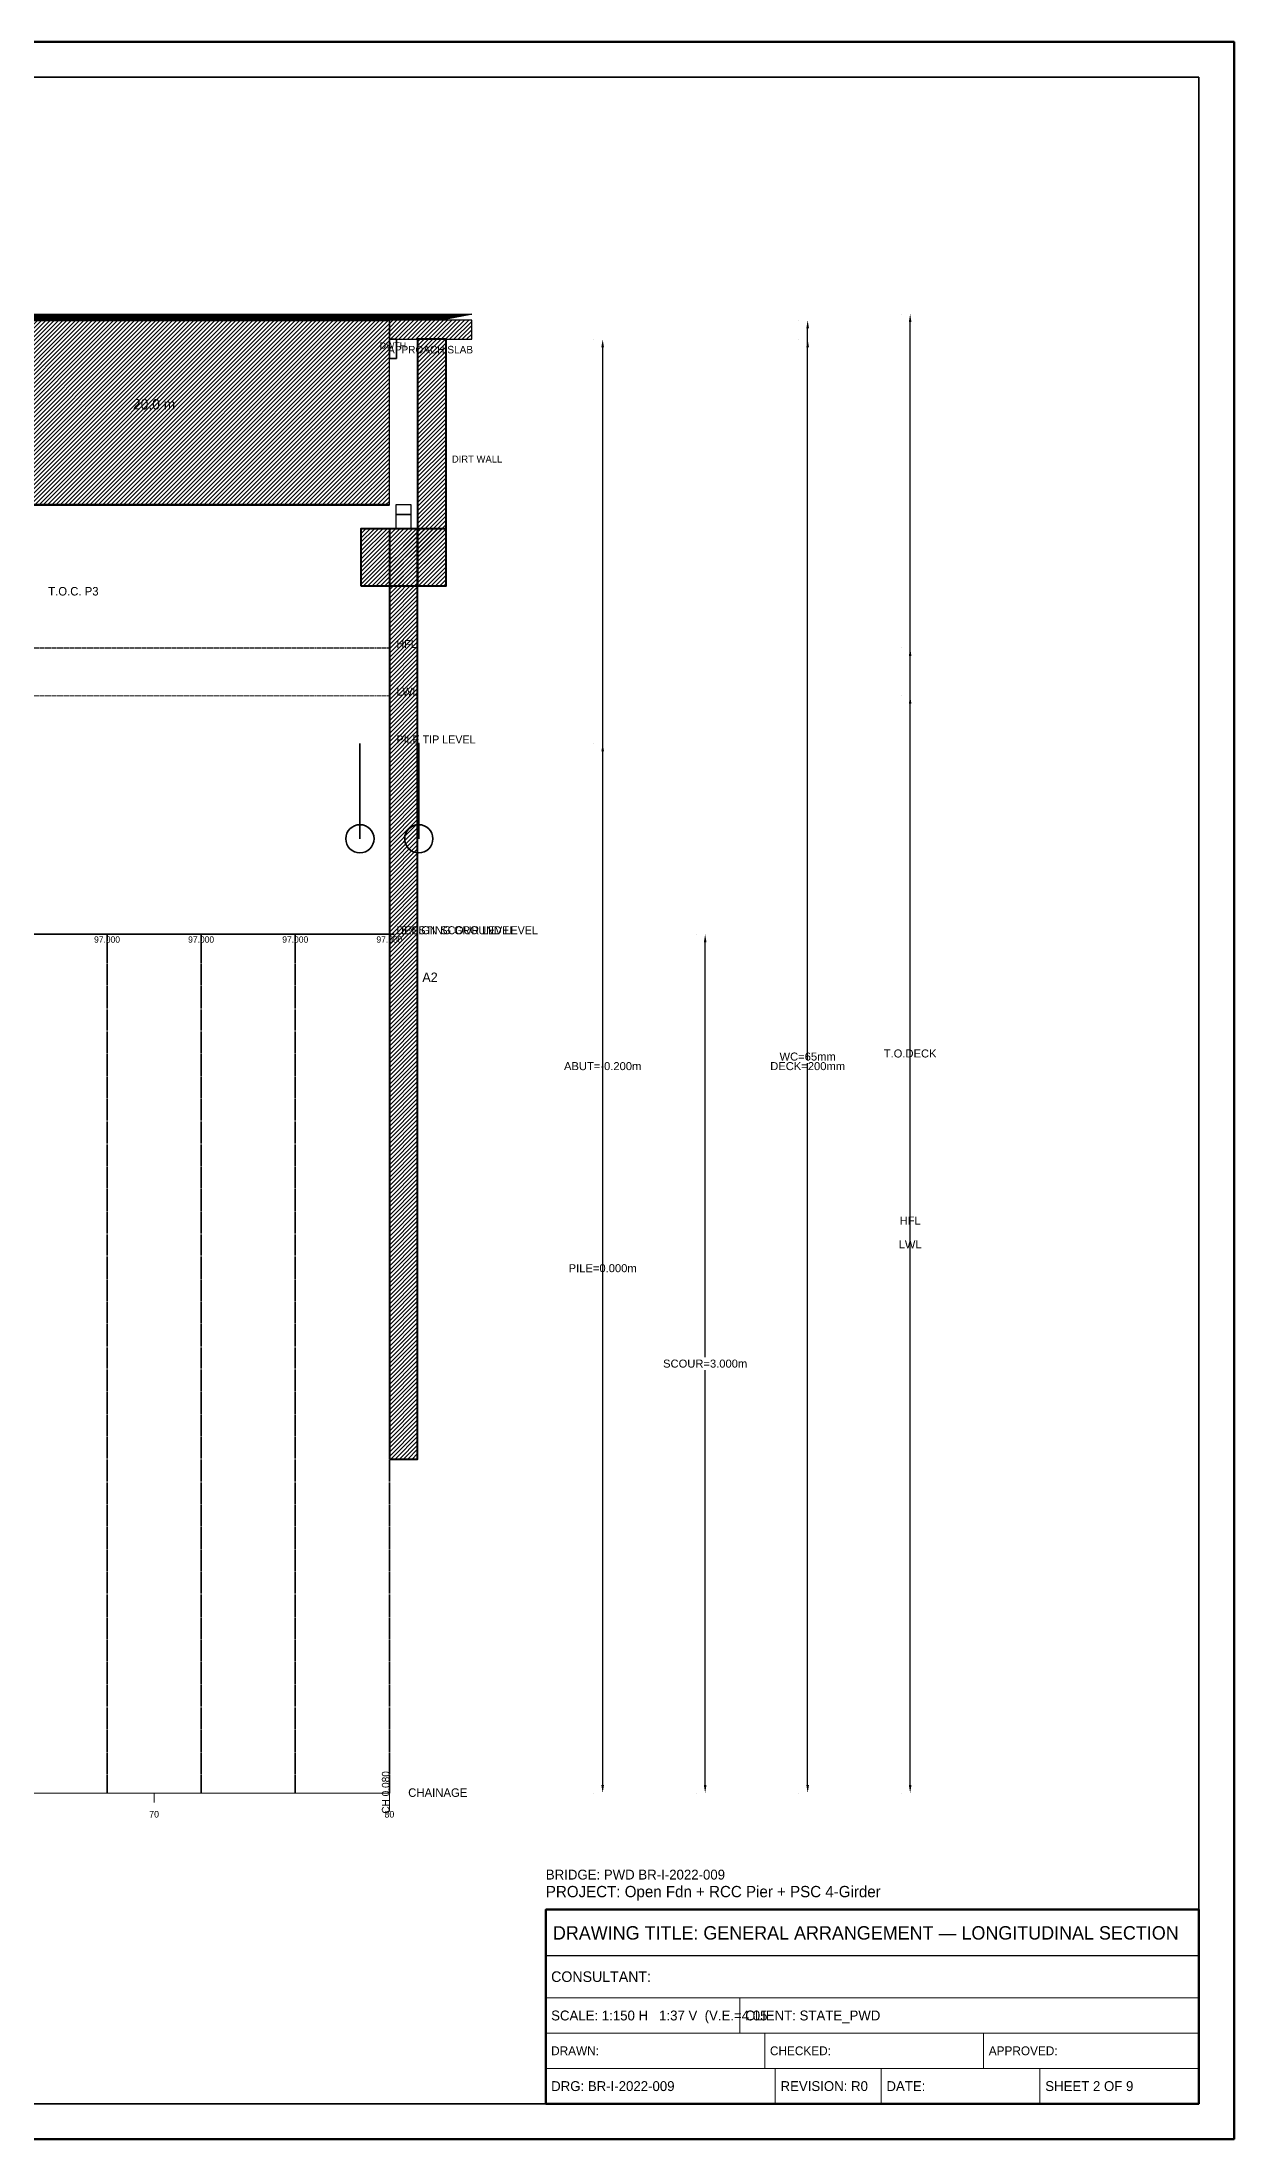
# Model space of a CAD drawing. Header units: metres. Extents: x 0 to 841, y 0 to 594.
# Drawn here: x 503 to 841, y 0 to 594 of the extents above; entities that cross this region are included whole.
import ezdxf
from ezdxf.enums import TextEntityAlignment as Align

# ---------------------------------------------------------------- set-up
doc = ezdxf.new("R2010")
doc.units = ezdxf.units.M
doc.linetypes.add('DASHED', pattern=[0.5, 0.375, -0.125])
doc.linetypes.add('DASHED2', pattern=[0.25, 0.1875, -0.0625])
for name, color, linetype, lineweight in [('ABUT-PROF', 4, 'Continuous', 50), ('BORDER-INNER', 7, 'Continuous', 35), ('BORDER-OUTER', 7, 'Continuous', 70), ('CIVIL-CHAINAGE', 7, 'Continuous', 18), ('CIVIL-GROUND', 3, 'Continuous', 35), ('CIVIL-HFL', 5, 'DASHED', 25), ('CIVIL-LWL', 4, 'DASHED', 18), ('CIVIL-ROAD', 7, 'Continuous', 25), ('CIVIL-SCOUR', 1, 'DASHED2', 18), ('DIM-CHAINAGE', 3, 'Continuous', 18), ('DIM-LINEAR', 3, 'Continuous', 18), ('FOUND-PILE', 4, 'Continuous', 35), ('STRUC-HATCHING', 8, 'Continuous', 18), ('SUB-ABUT', 3, 'Continuous', 35), ('SUB-BEARING', 5, 'Continuous', 25), ('SUB-DIRT-WALL', 3, 'Continuous', 35), ('SUPER-DECK', 2, 'Continuous', 50), ('SUPER-WEARING', 8, 'Continuous', 25), ('TEXT-GENERAL', 7, 'Continuous', 18), ('TEXT-HEADER', 7, 'Continuous', 25), ('TEXT-LEVEL', 5, 'Continuous', 18), ('TEXT-SPEC', 7, 'Continuous', 13), ('TEXT-TITLE', 7, 'Continuous', 25), ('TITLEBLK-BOX', 7, 'Continuous', 50), ('TITLEBLK-TEXT', 7, 'Continuous', 18)]:
    doc.layers.add(name, color=color, linetype=linetype, lineweight=lineweight)
doc.styles.add('BRIDGE_STD', font='Arial.ttf')
doc.dimstyles.new('pmb100', dxfattribs={"dimtxt": 2.5, "dimasz": 0.9375, "dimexe": 2.5, "dimexo": 2.5, "dimtad": 0, "dimtih": 1, "dimdec": 0, "dimtxsty": 'BRIDGE_STD', "dimcen": 2.5, "dimazin": 3, "dimtfac": 1, "dimtmove": 0, "dimatfit": 3})

msp = doc.modelspace()

# ---------------------------------------------------------------- hatches: boundary and pattern name
at = {"layer": 'STRUC-HATCHING'}
h = msp.add_hatch(dxfattribs=at)
h.set_pattern_fill('ANSI31', scale=0.2666667)
h.paths.add_polyline_path([(68.33, 462.89), (601.67, 462.89), (601.67, 515.19), (68.33, 515.19)])
h = msp.add_hatch(dxfattribs=at)
h.set_pattern_fill('ANSI31', scale=0.2666667)
h.paths.add_polyline_path([(601.67, 509.78), (625, 509.78), (625, 515.19), (601.67, 515.19)])
h = msp.add_hatch(dxfattribs=at)
h.set_pattern_fill('ANSI31', scale=0.2666667)
h.paths.add_polyline_path([(609.67, 439.91), (617.78, 439.91), (617.78, 509.78), (609.67, 509.78)])
h = msp.add_hatch(dxfattribs=at)
h.set_pattern_fill('ANSI31', scale=0.2666667)
h.paths.add_polyline_path([(593.56, 439.91), (617.78, 439.91), (617.78, 456.13), (593.56, 456.13)])
h = msp.add_hatch(dxfattribs=at)
h.set_pattern_fill('ANSI31', scale=0.2666667)
h.paths.add_polyline_path([(601.67, 192.6), (609.67, 192.6), (609.67, 456.13), (601.67, 456.13)])
at = {"layer": 'SUPER-WEARING'}
h = msp.add_hatch(dxfattribs=at)
h.set_pattern_fill('SOLID')
h.paths.add_polyline_path([(45, 516.94), (625, 516.94), (616.33, 515.19), (53.67, 515.19)])

# ---------------------------------------------------------------- linework, layer by layer
at = {"layer": 'ABUT-PROF', "lineweight": 35}
msp.add_lwpolyline([(601.67, 504.37), (603.67, 504.37), (603.67, 509.78), (601.67, 509.78), (601.67, 504.37)], dxfattribs=at)
at = {"layer": 'BORDER-INNER'}
msp.add_lwpolyline([(10, 10), (831, 10), (831, 584), (10, 584), (10, 10)], dxfattribs=at)
at = {"layer": 'BORDER-OUTER'}
msp.add_lwpolyline([(0, 0), (841, 0), (841, 594), (0, 594), (0, 0)], dxfattribs=at)
at = {"layer": 'CIVIL-CHAINAGE'}
for p, q in [((45, 98), (601.67, 98)), ((535, 98), (535, 95.33)), ((601.67, 98), (601.67, 95.33)), ((601.67, 96), (601.67, 92.8))]:
    msp.add_line(p, q, dxfattribs=at)
at = {"layer": 'CIVIL-GROUND', "color": 3}
for p, q in [((520.33, 341.26), (523, 341.26)), ((547, 341.26), (549.67, 341.26)), ((573.67, 341.26), (576.33, 341.26)), ((600.33, 341.26), (603, 341.26))]:
    msp.add_line(p, q, dxfattribs=at)
at = {"layer": 'CIVIL-GROUND', "color": 8, "linetype": 'DASHED2'}
for p, q in [((521.67, 341.26), (521.67, 98)), ((548.33, 341.26), (548.33, 98)), ((575, 341.26), (575, 98)), ((601.67, 341.26), (601.67, 98))]:
    msp.add_line(p, q, dxfattribs=at)
at = {"layer": 'CIVIL-GROUND', "color": 3}
msp.add_lwpolyline([(68.33, 341.26), (95, 341.26), (121.67, 341.26), (148.33, 341.26), (175, 341.26), (201.67, 341.26), (228.33, 341.26), (255, 341.26), (281.67, 341.26), (308.33, 341.26), (335, 341.26), (361.67, 341.26), (388.33, 341.26), (415, 341.26), (441.67, 341.26), (468.33, 341.26), (495, 341.26), (521.67, 341.26), (548.33, 341.26), (575, 341.26), (601.67, 341.26)], dxfattribs=at)
at = {"layer": 'CIVIL-HFL', "color": 5}
msp.add_line((45, 422.34), (601.67, 422.34), dxfattribs=at)
at = {"layer": 'CIVIL-LWL', "color": 4}
msp.add_line((45, 408.83), (601.67, 408.83), dxfattribs=at)
at = {"layer": 'CIVIL-ROAD', "lineweight": 25}
msp.add_lwpolyline([(601.67, 509.78), (625, 509.78), (625, 515.19), (601.67, 515.19), (601.67, 509.78)], dxfattribs=at)
at = {"layer": 'CIVIL-SCOUR', "color": 1}
msp.add_line((45, 341.26), (601.67, 341.26), dxfattribs=at)
at = {"layer": 'FOUND-PILE', "lineweight": 35}
for p, q in [((593.33, 368.29), (593.33, 395.31)), ((610, 368.29), (610, 395.31))]:
    msp.add_line(p, q, dxfattribs=at)
at = {"layer": 'FOUND-PILE'}
for centre in [(593.33, 368.29), (610, 368.29)]:
    msp.add_circle(centre, 4, dxfattribs=at)
at = {"layer": 'SUB-ABUT', "lineweight": 30}
msp.add_lwpolyline([(603.47, 456.13), (607.87, 456.13), (607.87, 460.18), (603.47, 460.18), (603.47, 456.13)], dxfattribs=at)
at = {"layer": 'SUB-ABUT', "lineweight": 40}
for points in [[(593.56, 439.91), (617.78, 439.91), (617.78, 456.13), (593.56, 456.13), (593.56, 439.91)], [(601.67, 192.6), (609.67, 192.6), (609.67, 456.13), (601.67, 456.13), (601.67, 192.6)]]:
    msp.add_lwpolyline(points, dxfattribs=at)
at = {"layer": 'SUB-BEARING', "lineweight": 30}
msp.add_lwpolyline([(603.47, 460.18), (607.87, 460.18), (607.87, 462.89), (603.47, 462.89), (603.47, 460.18)], dxfattribs=at)
at = {"layer": 'SUB-DIRT-WALL', "lineweight": 40}
msp.add_lwpolyline([(609.67, 439.91), (617.78, 439.91), (617.78, 509.78), (609.67, 509.78), (609.67, 439.91)], dxfattribs=at)
at = {"layer": 'SUPER-DECK'}
for p, q in [((68.33, 515.19), (601.67, 515.19)), ((68.33, 462.89), (601.67, 462.89))]:
    msp.add_line(p, q, dxfattribs=at)
at = {"layer": 'SUPER-DECK', "lineweight": 25}
msp.add_line((601.67, 462.89), (601.67, 515.19), dxfattribs=at)
at = {"layer": 'SUPER-WEARING', "lineweight": 25}
msp.add_lwpolyline([(45, 516.94), (625, 516.94), (616.33, 515.19), (53.67, 515.19), (45, 516.94)], dxfattribs=at)
at = {"layer": 'TITLEBLK-BOX', "lineweight": 50}
msp.add_lwpolyline([(646, 10), (831, 10), (831, 65), (646, 65), (646, 10)], dxfattribs=at)
at = {"layer": 'TITLEBLK-BOX', "lineweight": 30}
msp.add_lwpolyline([(646, 52), (831, 52), (831, 65), (646, 65), (646, 52)], dxfattribs=at)
at = {"layer": 'TITLEBLK-BOX', "lineweight": 18}
for points in [[(646, 40), (831, 40), (831, 52), (646, 52), (646, 40)], [(646, 30), (701, 30), (701, 40), (646, 40), (646, 30)], [(701, 30), (831, 30), (831, 40), (701, 40), (701, 30)], [(646, 20), (708, 20), (708, 30), (646, 30), (646, 20)], [(708, 20), (770, 20), (770, 30), (708, 30), (708, 20)], [(770, 20), (831, 20), (831, 30), (770, 30), (770, 20)], [(646, 10), (711, 10), (711, 20), (646, 20), (646, 10)], [(711, 10), (741, 10), (741, 20), (711, 20), (711, 10)], [(741, 10), (786, 10), (786, 20), (741, 20), (741, 10)], [(786, 10), (831, 10), (831, 20), (786, 20), (786, 10)]]:
    msp.add_lwpolyline(points, dxfattribs=at)

# ---------------------------------------------------------------- texts
at = {"layer": 'CIVIL-GROUND', "color": 3}
msp.add_text('EXISTING GROUND LEVEL', height=2.2667, dxfattribs=at).set_placement((605, 341.26))
at = {"layer": 'CIVIL-HFL', "color": 5}
msp.add_text('HFL', height=2.267, dxfattribs=at).set_placement((603.67, 422.34))
at = {"layer": 'CIVIL-LWL', "color": 4}
msp.add_text('LWL', height=2.267, dxfattribs=at).set_placement((603.67, 408.83))
at = {"layer": 'CIVIL-SCOUR', "color": 1}
msp.add_text('DESIGN SCOUR LEVEL', height=2.2667, dxfattribs=at).set_placement((603.67, 341.26))
at = {"layer": 'DIM-CHAINAGE'}
msp.add_text('CH 0.080', height=2.133, rotation=90, dxfattribs=at).set_placement((601.67, 92.16))
at = {"layer": 'TEXT-GENERAL'}
msp.add_text('20.0 m', height=2.933, dxfattribs=at).set_placement((535, 489.91), align=Align.CENTER)
for s, height, p in [('PILE TIP LEVEL', 2.2667, (603.67, 395.31)), ('A2', 2.667, (611, 327.74))]:
    msp.add_text(s, height=height, dxfattribs=at).set_placement(p)
at = {"layer": 'TEXT-HEADER'}
msp.add_text('T.O.C. P3', height=2.4, dxfattribs=at).set_placement((505, 437.21))
at = {"layer": 'TEXT-LEVEL', "color": 8}
for p in [(521.67, 338.86), (548.33, 338.86), (575, 338.86), (601.67, 338.86)]:
    msp.add_text('97.000', height=1.8, dxfattribs=at).set_placement(p, align=Align.CENTER)
at = {"layer": 'TEXT-LEVEL'}
msp.add_text('CHAINAGE', height=2.4, dxfattribs=at).set_placement((607, 96.93))
for s, p in [('70', (535, 91.07)), ('80', (601.67, 91.07))]:
    msp.add_text(s, height=1.867, dxfattribs=at).set_placement(p, align=Align.CENTER)
at = {"layer": 'TEXT-SPEC', "color": 4}
msp.add_text('DWTH', height=1.867, dxfattribs=at).set_placement((602.67, 507.08), align=Align.CENTER)
at = {"layer": 'TEXT-SPEC'}
msp.add_text('APPROACH SLAB', height=2.1333, dxfattribs=at).set_placement((613.33, 505.78), align=Align.CENTER)
msp.add_text('DIRT WALL', height=2, dxfattribs=at).set_placement((619.38, 474.85))
at = {"layer": 'TEXT-TITLE'}
for s, height, p in [('PROJECT: Open Fdn + RCC Pier + PSC 4-Girder', 3.2, (646, 68.5)), ('DRAWING TITLE: GENERAL ARRANGEMENT — LONGITUDINAL SECTION', 3.8, (648, 56.5))]:
    msp.add_text(s, height=height, dxfattribs=at).set_placement(p)
at = {"layer": 'TITLEBLK-TEXT'}
for s, height, p in [('BRIDGE: PWD BR-I-2022-009', 2.8, (646, 73.5)), ('CONSULTANT: ', 3, (647.5, 44.5)), ('SCALE: 1:150 H   1:37 V  (V.E.=4.05', 2.8, (647.5, 33.6)), ('CLIENT: STATE_PWD', 2.8, (702.5, 33.6)), ('DRAWN: ', 2.5, (647.5, 23.75)), ('CHECKED: ', 2.5, (709.5, 23.75)), ('APPROVED: ', 2.5, (771.5, 23.75)), ('DRG: BR-I-2022-009', 2.8, (647.5, 13.6)), ('REVISION: R0', 2.8, (712.5, 13.6)), ('DATE: ', 2.8, (742.5, 13.6)), ('SHEET 2 OF 9', 2.8, (787.5, 13.6))]:
    msp.add_text(s, height=height, dxfattribs=at).set_placement(p)

# ---------------------------------------------------------------- dimensions: what is measured, and where the dimension line sits
at = {"layer": 'DIM-LINEAR'}
for base, p1, p2, text in [((749.22, 98), (749.22, 98), (749.22, 516.94), 'T.O.DECK'), ((720.18, 98), (720.18, 98), (720.18, 515.19), 'WC=65mm'), ((662.1, 98), (662.1, 98), (662.1, 509.78), 'ABUT=-0.200m'), ((720.18, 98), (720.18, 98), (720.18, 509.78), 'DECK=200mm'), ((749.22, 98), (749.22, 98), (749.22, 422.34), 'HFL'), ((749.22, 98), (749.22, 98), (749.22, 408.83), 'LWL'), ((662.1, 98), (662.1, 98), (662.1, 395.31), 'PILE=0.000m'), ((691.14, 98), (691.14, 98), (691.14, 341.26), 'SCOUR=3.000m')]:
    msp.add_linear_dim(base=base, p1=p1, p2=p2, angle=90, text=text, dimstyle='pmb100', override={"dimtxt": 2.266667, "dimasz": 2.266667, "dimgap": 0.906667, "dimclrt": 3}, dxfattribs=at).render()

doc.saveas('drawing.dxf')
